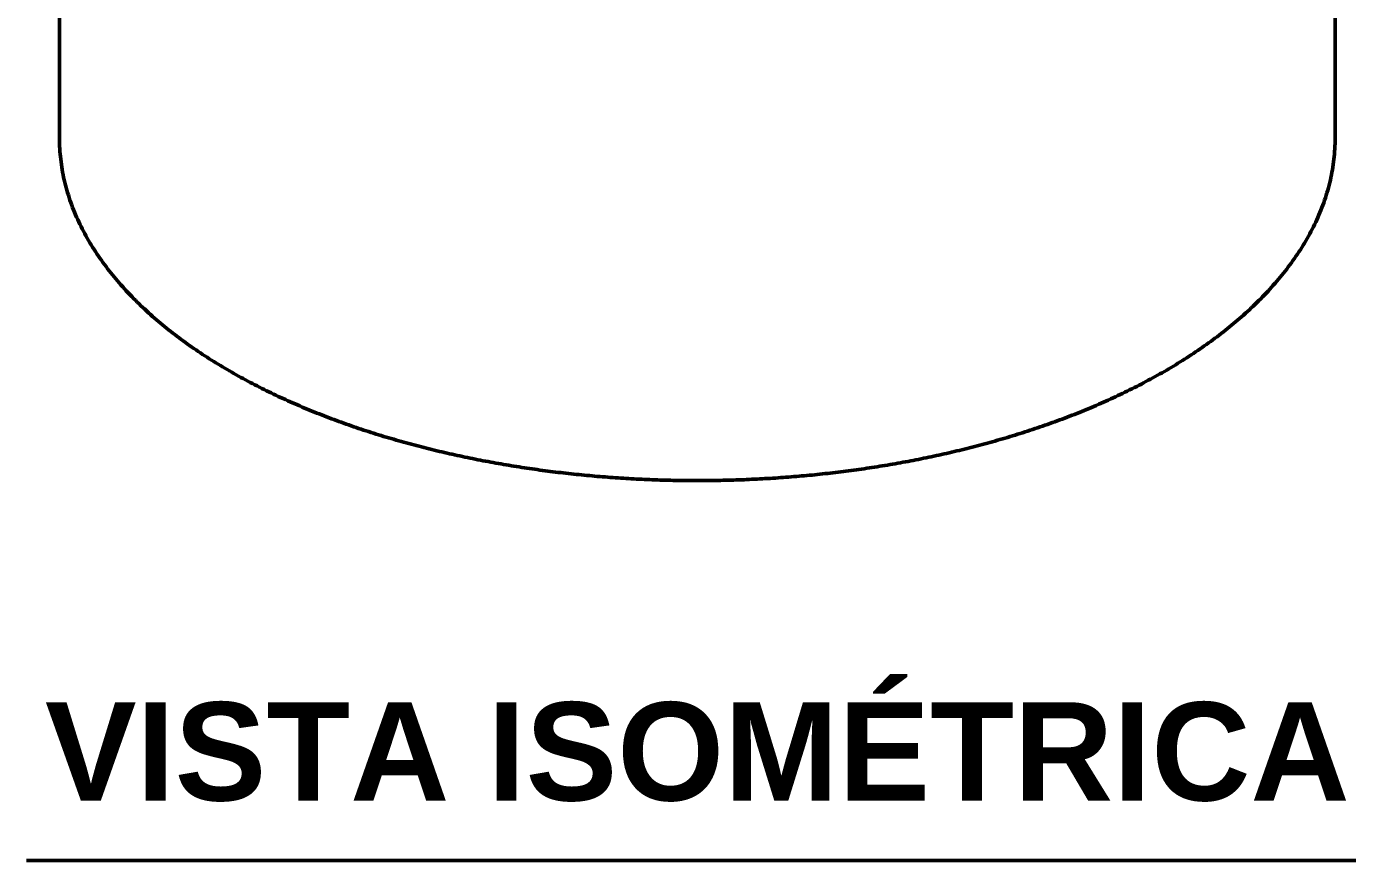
# Model space of a CAD drawing. Header units: millimetres. Extents: x 0 to 841, y 0 to 594.
# Drawn here: x 716.3 to 776.8, y 213.7 to 251.9 of the extents above; entities that cross this region are included whole.
import ezdxf
from ezdxf.enums import TextEntityAlignment as Align

# ---------------------------------------------------------------- set-up
doc = ezdxf.new("R2010")
doc.units = ezdxf.units.MM
doc.layers.add('TXT', color=7, linetype='CONTINUOUS', lineweight=25)
doc.layers.add('VIS', color=7, linetype='CONTINUOUS', lineweight=50)
doc.styles.add('STDB', font='LiberationSans-Bold.ttf')

msp = doc.modelspace()

# ---------------------------------------------------------------- linework, layer by layer
at = {"layer": 'VIS'}
msp.add_line((716.293, 213.703), (777.707, 213.703), dxfattribs=at)
for points in [[(717.808, 274.424), (717.808, 246.776)], [(776.192, 274.424), (776.192, 246.776)], [(717.808, 246.776), (717.808, 246.656), (717.811, 246.536), (717.815, 246.416), (717.821, 246.296), (717.829, 246.177), (717.838, 246.057), (717.849, 245.937), (717.862, 245.818), (717.877, 245.699), (717.893, 245.58), (717.911, 245.461), (717.93, 245.343), (717.951, 245.224), (717.974, 245.106), (717.998, 244.989), (718.024, 244.872), (718.051, 244.755), (718.08, 244.638), (718.111, 244.522), (718.143, 244.407), (718.177, 244.291), (718.212, 244.176), (718.249, 244.062), (718.287, 243.948), (718.326, 243.835), (718.367, 243.722), (718.41, 243.61), (718.453, 243.498), (718.499, 243.387), (718.545, 243.276), (718.593, 243.166), (718.642, 243.056), (718.692, 242.947), (718.744, 242.839), (718.797, 242.731), (718.851, 242.624), (718.906, 242.517), (718.963, 242.411), (719.02, 242.306), (719.079, 242.201), (719.139, 242.097), (719.2, 241.994), (719.262, 241.891), (719.325, 241.789), (719.389, 241.687), (719.454, 241.587), (719.521, 241.486), (719.588, 241.387), (719.656, 241.288), (719.725, 241.19), (719.795, 241.092), (719.866, 240.995), (719.938, 240.899), (720.01, 240.804), (720.084, 240.709), (720.158, 240.614), (720.234, 240.521), (720.31, 240.428), (720.386, 240.336), (720.464, 240.244), (720.542, 240.153), (720.621, 240.063), (720.701, 239.973), (720.782, 239.884), (720.863, 239.796), (720.945, 239.708), (721.028, 239.621), (721.111, 239.534), (721.195, 239.448), (721.279, 239.363), (721.365, 239.279), (721.451, 239.195), (721.537, 239.111), (721.624, 239.029), (721.712, 238.946), (721.8, 238.865), (721.888, 238.784), (721.978, 238.704), (722.067, 238.624), (722.158, 238.545), (722.249, 238.466), (722.34, 238.388), (722.432, 238.311), (722.524, 238.234), (722.617, 238.158), (722.71, 238.083), (722.804, 238.008), (722.898, 237.933), (722.993, 237.859), (723.088, 237.786), (723.183, 237.713), (723.279, 237.641), (723.376, 237.569), (723.472, 237.498), (723.57, 237.428), (723.667, 237.357), (723.765, 237.288), (723.863, 237.219), (723.962, 237.151), (724.061, 237.083), (724.16, 237.015), (724.26, 236.948), (724.36, 236.882), (724.46, 236.816), (724.561, 236.751), (724.662, 236.686), (724.764, 236.622), (724.865, 236.558), (724.967, 236.494), (725.07, 236.432), (725.172, 236.369), (725.275, 236.307), (725.378, 236.246), (725.482, 236.185), (725.585, 236.125), (725.689, 236.065), (725.794, 236.005), (725.898, 235.946), (726.003, 235.888), (726.108, 235.829), (726.213, 235.772), (726.319, 235.715), (726.425, 235.658), (726.531, 235.602), (726.637, 235.546), (726.744, 235.49), (726.851, 235.435), (726.957, 235.381), (727.065, 235.327), (727.172, 235.273), (727.28, 235.22), (727.388, 235.167), (727.496, 235.115), (727.604, 235.063), (727.712, 235.011), (727.821, 234.96), (727.93, 234.91), (728.039, 234.859), (728.148, 234.81), (728.258, 234.76), (728.367, 234.711), (728.477, 234.662), (728.587, 234.614), (728.697, 234.566), (728.807, 234.519), (728.918, 234.472), (729.028, 234.425), (729.139, 234.379), (729.25, 234.333), (729.361, 234.288), (729.473, 234.243), (729.584, 234.198), (729.696, 234.154), (729.807, 234.11), (729.919, 234.066), (730.031, 234.023), (730.143, 233.98), (730.256, 233.938), (730.368, 233.896), (730.481, 233.854), (730.594, 233.813), (730.706, 233.772), (730.819, 233.731), (730.933, 233.691), (731.046, 233.651), (731.159, 233.611), (731.273, 233.572), (731.386, 233.533), (731.5, 233.495), (731.614, 233.457), (731.728, 233.419), (731.842, 233.382), (731.956, 233.345), (732.07, 233.308), (732.185, 233.272), (732.299, 233.236), (732.414, 233.2), (732.529, 233.164), (732.644, 233.129), (732.759, 233.095), (732.874, 233.06), (732.989, 233.026), (733.104, 232.993), (733.219, 232.959), (733.335, 232.926), (733.45, 232.894), (733.566, 232.861), (733.682, 232.829), (733.797, 232.798), (733.913, 232.766), (734.029, 232.735), (734.145, 232.704), (734.262, 232.674), (734.378, 232.644), (734.494, 232.614), (734.611, 232.585), (734.727, 232.556), (734.844, 232.527), (734.96, 232.498), (735.077, 232.47), (735.194, 232.442), (735.311, 232.415), (735.427, 232.387), (735.544, 232.36), (735.662, 232.334), (735.779, 232.307), (735.896, 232.281), (736.013, 232.256), (736.131, 232.23), (736.248, 232.205), (736.365, 232.18), (736.483, 232.156), (736.601, 232.131), (736.718, 232.108), (736.836, 232.084), (736.954, 232.061), (737.072, 232.038), (737.189, 232.015), (737.307, 231.992), (737.425, 231.97), (737.543, 231.948), (737.662, 231.927), (737.78, 231.905), (737.898, 231.885), (738.016, 231.864), (738.135, 231.843), (738.253, 231.823), (738.371, 231.803), (738.49, 231.784), (738.608, 231.765), (738.727, 231.746), (738.845, 231.727), (738.964, 231.709), (739.083, 231.691), (739.202, 231.673), (739.32, 231.655), (739.439, 231.638), (739.558, 231.621), (739.677, 231.604), (739.796, 231.588), (739.915, 231.572), (740.034, 231.556), (740.153, 231.54), (740.272, 231.525), (740.391, 231.51), (740.51, 231.495), (740.629, 231.481), (740.749, 231.467), (740.868, 231.453), (740.987, 231.439), (741.107, 231.426), (741.226, 231.413), (741.345, 231.4), (741.465, 231.388), (741.584, 231.375), (741.704, 231.363), (741.823, 231.352), (741.943, 231.34), (742.062, 231.329), (742.182, 231.318), (742.301, 231.308), (742.421, 231.297), (742.541, 231.287), (742.66, 231.277), (742.78, 231.268), (742.9, 231.259), (743.019, 231.25), (743.139, 231.241), (743.259, 231.232), (743.379, 231.224), (743.499, 231.216), (743.618, 231.209), (743.738, 231.201), (743.858, 231.194), (743.978, 231.187), (744.098, 231.181), (744.218, 231.175), (744.338, 231.168), (744.458, 231.163), (744.577, 231.157), (744.697, 231.152), (744.817, 231.147), (744.937, 231.142), (745.057, 231.138), (745.177, 231.134), (745.297, 231.13), (745.417, 231.126), (745.537, 231.123), (745.657, 231.12), (745.777, 231.117), (745.897, 231.114), (746.018, 231.112), (746.138, 231.11), (746.258, 231.108), (746.378, 231.107), (746.498, 231.106), (746.618, 231.105), (746.738, 231.104), (746.858, 231.103), (746.978, 231.103), (747.098, 231.103), (747.218, 231.104), (747.338, 231.104), (747.458, 231.105), (747.578, 231.106), (747.698, 231.108), (747.818, 231.109), (747.938, 231.111), (748.059, 231.113), (748.179, 231.116), (748.299, 231.119), (748.419, 231.122), (748.539, 231.125), (748.659, 231.128), (748.779, 231.132), (748.899, 231.136), (749.019, 231.141), (749.139, 231.145), (749.259, 231.15), (749.379, 231.155), (749.499, 231.161), (749.618, 231.166), (749.738, 231.172), (749.858, 231.178), (749.978, 231.185), (750.098, 231.192), (750.218, 231.199), (750.338, 231.206), (750.458, 231.214), (750.577, 231.221), (750.697, 231.229), (750.817, 231.238), (750.937, 231.246), (751.056, 231.255), (751.176, 231.264), (751.296, 231.274), (751.416, 231.284), (751.535, 231.293), (751.655, 231.304), (751.774, 231.314), (751.894, 231.325), (752.014, 231.336), (752.133, 231.347), (752.253, 231.359), (752.372, 231.371), (752.492, 231.383), (752.611, 231.395), (752.73, 231.408), (752.85, 231.421), (752.969, 231.434), (753.088, 231.448), (753.208, 231.462), (753.327, 231.476), (753.446, 231.49), (753.565, 231.505), (753.684, 231.52), (753.803, 231.535), (753.923, 231.55), (754.042, 231.566), (754.161, 231.582), (754.28, 231.598), (754.398, 231.615), (754.517, 231.632), (754.636, 231.649), (754.755, 231.666), (754.874, 231.684), (754.992, 231.702), (755.111, 231.72), (755.23, 231.739), (755.348, 231.758), (755.467, 231.777), (755.585, 231.796), (755.704, 231.816), (755.822, 231.836), (755.94, 231.856), (756.059, 231.877), (756.177, 231.898), (756.295, 231.919), (756.413, 231.94), (756.531, 231.962), (756.649, 231.984), (756.767, 232.007), (756.885, 232.029), (757.003, 232.052), (757.121, 232.075), (757.239, 232.099), (757.356, 232.123), (757.474, 232.147), (757.592, 232.171), (757.709, 232.196), (757.826, 232.221), (757.944, 232.246), (758.061, 232.272), (758.178, 232.298), (758.296, 232.324), (758.413, 232.351), (758.53, 232.377), (758.647, 232.405), (758.763, 232.432), (758.88, 232.46), (758.997, 232.488), (759.114, 232.516), (759.23, 232.545), (759.347, 232.574), (759.463, 232.603), (759.58, 232.633), (759.696, 232.663), (759.812, 232.693), (759.928, 232.724), (760.044, 232.755), (760.16, 232.786), (760.276, 232.818), (760.392, 232.85), (760.507, 232.882), (760.623, 232.914), (760.738, 232.947), (760.854, 232.981), (760.969, 233.014), (761.084, 233.048), (761.199, 233.082), (761.314, 233.117), (761.429, 233.152), (761.544, 233.187), (761.659, 233.222), (761.773, 233.258), (761.888, 233.295), (762.002, 233.331), (762.116, 233.368), (762.23, 233.405), (762.344, 233.443), (762.458, 233.481), (762.572, 233.519), (762.686, 233.558), (762.799, 233.597), (762.913, 233.636), (763.026, 233.676), (763.139, 233.716), (763.252, 233.757), (763.365, 233.798), (763.478, 233.839), (763.591, 233.88), (763.703, 233.922), (763.815, 233.965), (763.928, 234.007), (764.04, 234.05), (764.152, 234.094), (764.263, 234.137), (764.375, 234.182), (764.487, 234.226), (764.598, 234.271), (764.709, 234.316), (764.82, 234.362), (764.931, 234.408), (765.042, 234.455), (765.152, 234.502), (765.263, 234.549), (765.373, 234.597), (765.483, 234.645), (765.593, 234.693), (765.702, 234.742), (765.812, 234.791), (765.921, 234.841), (766.03, 234.891), (766.139, 234.942), (766.248, 234.993), (766.356, 235.044), (766.465, 235.096), (766.573, 235.148), (766.681, 235.201), (766.788, 235.254), (766.896, 235.307), (767.003, 235.361), (767.11, 235.415), (767.217, 235.47), (767.324, 235.525), (767.43, 235.581), (767.536, 235.637), (767.642, 235.694)], [(767.642, 235.694), (767.748, 235.751), (767.854, 235.809), (767.959, 235.867), (768.065, 235.925), (768.17, 235.984), (768.274, 236.044), (768.379, 236.104), (768.483, 236.164), (768.587, 236.225), (768.69, 236.287), (768.794, 236.349), (768.897, 236.411), (768.999, 236.474), (769.102, 236.537), (769.204, 236.601), (769.306, 236.665), (769.407, 236.73), (769.508, 236.796), (769.609, 236.862), (769.709, 236.928), (769.81, 236.995), (769.909, 237.062), (770.009, 237.13), (770.108, 237.199), (770.206, 237.268), (770.305, 237.337), (770.403, 237.407), (770.5, 237.478), (770.597, 237.549), (770.694, 237.621), (770.79, 237.693), (770.886, 237.766), (770.982, 237.84), (771.077, 237.914), (771.171, 237.988), (771.266, 238.063), (771.359, 238.139), (771.452, 238.215), (771.545, 238.292), (771.637, 238.369), (771.729, 238.447), (771.82, 238.526), (771.911, 238.605), (772.001, 238.685), (772.091, 238.765), (772.18, 238.846), (772.269, 238.928), (772.357, 239.01), (772.444, 239.093), (772.531, 239.177), (772.617, 239.261), (772.703, 239.345), (772.788, 239.431), (772.872, 239.517), (772.956, 239.603), (773.039, 239.69), (773.121, 239.778), (773.203, 239.867), (773.284, 239.956), (773.364, 240.046), (773.443, 240.136), (773.522, 240.228), (773.6, 240.319), (773.677, 240.412), (773.753, 240.505), (773.829, 240.599), (773.904, 240.693), (773.978, 240.788), (774.051, 240.884), (774.123, 240.98), (774.194, 241.077), (774.265, 241.175), (774.334, 241.274), (774.402, 241.373), (774.47, 241.472), (774.536, 241.573), (774.602, 241.674), (774.666, 241.775), (774.73, 241.878), (774.792, 241.981), (774.854, 242.084), (774.914, 242.189), (774.973, 242.294), (775.031, 242.399), (775.088, 242.505), (775.143, 242.612), (775.198, 242.72), (775.251, 242.828), (775.303, 242.936), (775.353, 243.046), (775.403, 243.156), (775.451, 243.266), (775.497, 243.377), (775.543, 243.488), (775.587, 243.601), (775.629, 243.713), (775.671, 243.826), (775.71, 243.94), (775.749, 244.054), (775.786, 244.169), (775.821, 244.284), (775.855, 244.4), (775.887, 244.516), (775.918, 244.632), (775.947, 244.749), (775.975, 244.866), (776.001, 244.984), (776.025, 245.102), (776.048, 245.22), (776.069, 245.338), (776.089, 245.457), (776.107, 245.576), (776.123, 245.696), (776.137, 245.815), (776.15, 245.935), (776.161, 246.055), (776.171, 246.175), (776.179, 246.295), (776.185, 246.415), (776.189, 246.536), (776.192, 246.656), (776.192, 246.776)]]:
    msp.add_lwpolyline(points, dxfattribs=at)

# ---------------------------------------------------------------- texts
at = {"layer": 'TXT', "style": 'STDB'}
msp.add_text('VISTA ISOMÉTRICA', height=4.5, dxfattribs=at).set_placement((747, 215.103), align=Align.BOTTOM_CENTER)

doc.saveas('drawing.dxf')
